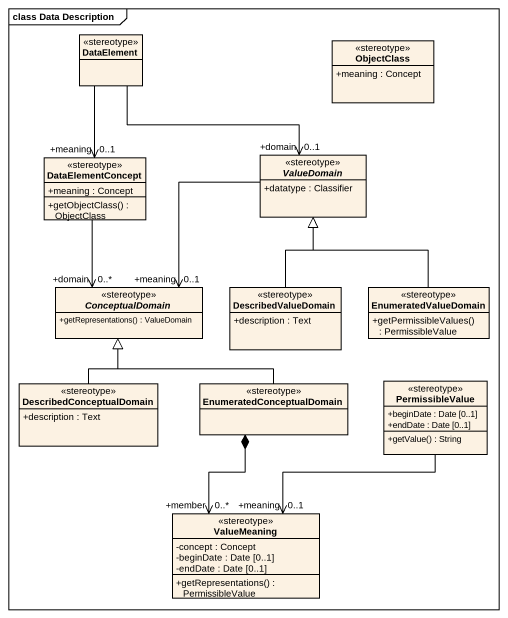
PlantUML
@startuml
mainframe class Data Description
hide circle
hide empty members
skinparam classAttributeIconSize 0
class DataElement <<stereotype>>
class ObjectClass <<stereotype>> {
  +meaning : Concept
}
class DataElementConcept <<stereotype>> {
  +meaning : Concept
  +getObjectClass() : ObjectClass
}
abstract class ValueDomain <<stereotype>> {
  +datatype : Classifier
}
abstract class ConceptualDomain <<stereotype>> {
  +getRepresentations() : ValueDomain
}
class DescribedValueDomain <<stereotype>> {
  +description : Text
}
class EnumeratedValueDomain <<stereotype>> {
  +getPermissibleValues() : PermissibleValue
}
class DescribedConceptualDomain <<stereotype>> {
  +description : Text
}
class EnumeratedConceptualDomain <<stereotype>>
class PermissibleValue <<stereotype>> {
  +beginDate : Date [0..1]
  +endDate : Date [0..1]
  +getValue() : String
}
class ValueMeaning <<stereotype>> {
  -concept : Concept
  -beginDate : Date [0..1]
  -endDate : Date [0..1]
  +getRepresentations() : PermissibleValue
}
DataElementConcept "+meaning\n0..1" <-up- DataElement
ValueDomain "+domain\n0..1" <-up- DataElement
ConceptualDomain "+domain\n0..*" <-up- DataElementConcept
ConceptualDomain "+meaning\n0..1" <-up- ValueDomain
DescribedValueDomain -up-|> ValueDomain
EnumeratedValueDomain -up-|> ValueDomain
DescribedConceptualDomain -up-|> ConceptualDomain
EnumeratedConceptualDomain -up-|> ConceptualDomain
ValueMeaning "+member\n0..*" <-up-* EnumeratedConceptualDomain
ValueMeaning "+meaning\n0..1" <-up- PermissibleValue
@enduml
